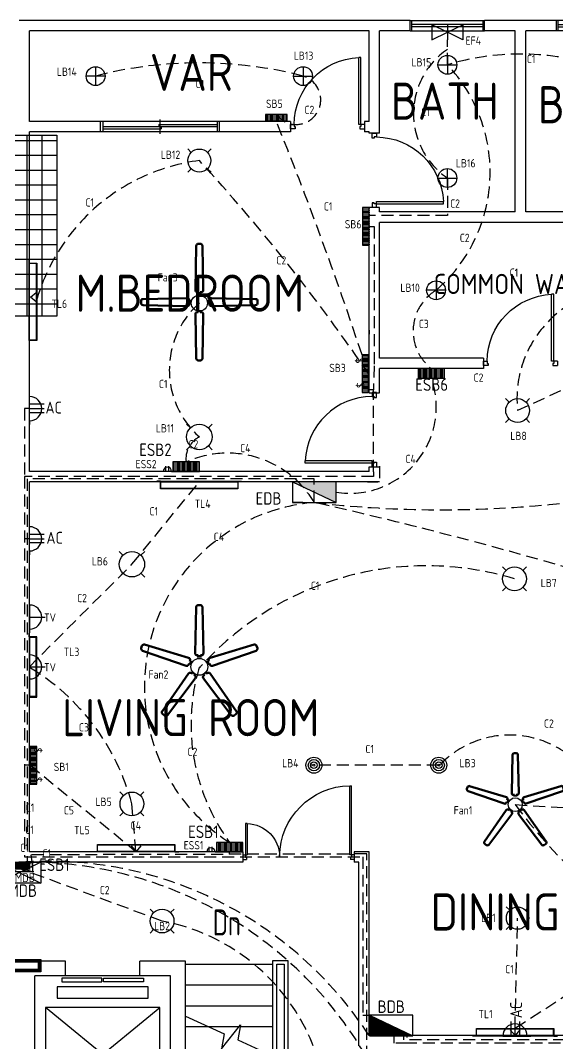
# Model space of a CAD drawing. Header units: inches. Extents: x 33646 to 69385, y 30083 to 61001.
# Drawn here: x 35453 to 35738, y 31025 to 31568 of the extents above; entities that cross this region are included whole.
import ezdxf
from ezdxf.enums import TextEntityAlignment as Align

# ---------------------------------------------------------------- set-up
doc = ezdxf.new("R2010")
doc.units = ezdxf.units.IN
doc.header["$MEASUREMENT"] = 0
doc.linetypes.add('HIDDEN', pattern=[9.525, 6.35, -3.175])
doc.layers.add('All Text', color=7, linetype='Continuous', plot=False)
for name, color, linetype in [('Conduit', 4, 'Continuous'), ('EDB', 1, 'Continuous'), ('Electrical Layout', 130, 'Continuous'), ('STAIR', 2, 'Continuous'), ('TILING', 8, 'Continuous'), ('WALL', 7, 'Continuous'), ('WINDOW', 111, 'Continuous'), ('YQ_TEXT', 6, 'Continuous')]:
    doc.layers.add(name, color=color, linetype=linetype)
doc.styles.add('YQ_DIM', font='SUPEROS.SHX', dxfattribs={"width": 0.8, "bigfont": 'HZDX.SHX'})
doc.styles.add('YQ_TEXT', font='SUPEROS.SHX', dxfattribs={"width": 0.8, "bigfont": 'HZDX.SHX'})

# ---------------------------------------------------------------- blocks, each defined once
blk = doc.blocks.new('DR_D01')
for p, q in [((-0.45, 0.93), (-0.42, 0.93)), ((-0.45, 0.03), (-0.45, 0.93)), ((-0.42, 0.03), (-0.42, 0.93)), ((-0.5, 0.03), (-0.42, 0.03)), ((-0.5, 0.03), (-0.5, -0.03)), ((-0.45, 0.03), (-0.45, 0)), ((-0.45, 0), (-0.435, 0)), ((-0.435, 0), (-0.435, -0.03)), ((0.435, 0), (0.435, -0.03)), ((0.45, 0), (0.435, 0)), ((0.45, 0.03), (0.45, 0)), ((0.5, 0.03), (0.45, 0.03)), ((0.5, -0.03), (0.5, 0.03)), ((-0.435, -0.03), (-0.5, -0.03)), ((0.435, -0.03), (0.5, -0.03))]:
    blk.add_line(p, q)
blk.add_arc((-0.46, 0.021), 0.91, 0.5915, 87.4664)
blk = doc.blocks.new('WD_00_X2')
for p, q in [((0, 0.7), (0, -0.7)), ((-0.5, 0.5), (0.5, 0.5)), ((-0.48, 0.5), (-0.48, -0.5)), ((0.48, 0.5), (0.48, -0.5)), ((0.01, 0.2), (-0.48, 0.2)), ((0.01, 0.2), (0.01, 0)), ((0.48, 0), (-0.48, 0)), ((-0.01, 0), (-0.01, -0.2)), ((0.48, -0.2), (-0.01, -0.2)), ((-0.5, -0.5), (0.5, -0.5))]:
    blk.add_line(p, q)
blk = doc.blocks.new('WD_00_X1')
for p, q in [((-0.5, 0.5), (0.5, 0.5)), ((-0.48, 0.5), (-0.48, -0.5)), ((0.48, 0.5), (0.48, -0.5)), ((0.48, 0.1), (-0.48, 0.1)), ((0.48, -0.1), (-0.48, -0.1)), ((-0.5, -0.5), (0.5, -0.5))]:
    blk.add_line(p, q)
blk = doc.blocks.new('DR_DBS')
for p, q in [((-0.46, 0.641), (-0.475, 0.641)), ((-0.475, 0.02), (-0.475, 0.641)), ((-0.46, 0.02), (-0.46, 0.641)), ((0.46, 0.3014), (0.475, 0.3014)), ((0.46, 0.3014), (0.46, 0.02)), ((0.475, 0.3014), (0.475, 0.02)), ((-0.5, 0.02), (-0.46, 0.02)), ((-0.5, 0.02), (-0.5, -0.02)), ((-0.475, 0.02), (-0.475, 0)), ((-0.475, 0), (-0.4675, 0)), ((-0.4675, 0), (-0.4675, -0.02)), ((0.5, 0.02), (0.46, 0.02)), ((0.475, 0), (0.4675, 0)), ((0.4675, 0), (0.4675, -0.02)), ((0.475, 0.02), (0.475, 0)), ((0.5, 0.02), (0.5, -0.02)), ((-0.5, -0.02), (-0.4675, -0.02)), ((0.5, -0.02), (0.4675, -0.02))]:
    blk.add_line(p, q)
for centre, radius, start, end in [((-0.4705, 0.0009), 0.6401, 0.51422, 89.06145), ((0.4702, 0.0009), 0.3006, 91.94694, 178.90617)]:
    blk.add_arc(centre, radius, start, end)
blk = doc.blocks.new('*U146')
at = {"layer": 'Electrical Layout', "lineweight": 211}
for p, q in [((-2.19, -11.62), (-1.69, 12.78)), ((-0.58, 13.86), (0.58, 13.86)), ((2.19, -11.62), (1.69, 12.78)), ((-0.55, -12.75), (-1.09, -12.75)), ((-0.55, -13.86), (-0.55, -12.75)), ((0.55, -13.86), (0.55, -12.75)), ((0.55, -12.75), (1.09, -12.75))]:
    blk.add_line(p, q, dxfattribs=at)
for centre, start, end in [((-0.58, 12.75), 90, 178.8065), ((0.58, 12.75), 1.1935, 90), ((-1.09, -11.64), 178.8065, 270), ((1.09, -11.64), 270, 1.1935)]:
    blk.add_arc(centre, 1.11, start, end, dxfattribs=at)
blk = doc.blocks.new('*U158')
at = {"layer": 'Conduit', "color": 0, "linetype": 'ByBlock', "lineweight": -2, "transparency": 16777216}
blk.add_blockref('*U146', (39817, 33287.74), dxfattribs=at)
for p, rotation in [((39799.6, 33275.1), 72), ((39834.4, 33275.1), 288), ((39806.24, 33254.64), 144), ((39827.75, 33254.64), 216)]:
    blk.add_blockref('*U146', p, dxfattribs=dict(at, rotation=rotation))
blk = doc.blocks.new('*U159')
at = {"layer": 'Electrical Layout', "lineweight": 211}
for p, q in [((-0.48, 11.54), (0.48, 11.54)), ((-1.83, -9.68), (-1.4, 10.64)), ((1.83, -9.68), (1.4, 10.64)), ((-0.46, -10.62), (-0.9, -10.62)), ((-0.46, -11.54), (-0.46, -10.62)), ((0.46, -11.54), (0.46, -10.62)), ((0.46, -10.62), (0.9, -10.62))]:
    blk.add_line(p, q, dxfattribs=at)
for centre, start, end in [((-0.48, 10.62), 90, 178.8065), ((0.48, 10.62), 1.1935, 90), ((-0.9, -9.7), 178.8065, 270), ((0.9, -9.7), 270, 1.1935)]:
    blk.add_arc(centre, 0.924, start, end, dxfattribs=at)
blk = doc.blocks.new('*U160')
at = {"layer": 'Conduit', "color": 0, "linetype": 'ByBlock', "lineweight": -2, "transparency": 16777216}
blk.add_blockref('*U159', (33162.16, 27724.18), dxfattribs=at)
for p, rotation in [((33147.67, 27713.65), 72), ((33176.66, 27713.65), 288), ((33153.21, 27696.61), 144), ((33171.12, 27696.61), 216)]:
    blk.add_blockref('*U159', p, dxfattribs=dict(at, rotation=rotation))
blk = doc.blocks.new('*U142')
at = {"layer": 'Electrical Layout', "lineweight": 211}
for p, q in [((-2.11, -11.16), (-1.62, 12.27)), ((-0.55, 13.32), (0.55, 13.32)), ((2.11, -11.16), (1.62, 12.27)), ((-0.53, -12.25), (-1.04, -12.25)), ((-0.53, -13.32), (-0.53, -12.25)), ((0.53, -13.32), (0.53, -12.25)), ((0.53, -12.25), (1.04, -12.25))]:
    blk.add_line(p, q, dxfattribs=at)
for centre, start, end in [((-0.55, 12.25), 90, 178.8065), ((0.55, 12.25), 1.1935, 90), ((-1.04, -11.19), 178.8065, 270), ((1.04, -11.19), 270, 1.1935)]:
    blk.add_arc(centre, 1.07, start, end, dxfattribs=at)
blk = doc.blocks.new('*U143')
at = {"layer": 'Conduit', "color": 0, "linetype": 'ByBlock', "lineweight": -2, "transparency": 16777216}
blk.add_blockref('*U142', (38249.77, 31977.51), dxfattribs=at)
for p, rotation in [((38232.2, 31959.93), 90), ((38267.35, 31959.93), 270), ((38249.77, 31942.36), 180)]:
    blk.add_blockref('*U142', p, dxfattribs=dict(at, rotation=rotation))

msp = doc.modelspace()

# ---------------------------------------------------------------- hatches: boundary and pattern name
at = {"layer": 'Conduit', "linetype": 'HIDDEN', "true_color": 0xffffff}
h = msp.add_hatch(dxfattribs=at)
h.set_pattern_fill('ANSI31')
h.set_pattern_definition([(45, (-231.32246, 1439.7496), (-0.08838834765, 0.08838834765), [])])
h.paths.add_polyline_path([(35638.21, 31029.46), (35638.21, 31040.25), (35660.76, 31029.46)])
at = {"layer": 'Electrical Layout'}
h = msp.add_hatch(dxfattribs=at)
h.set_pattern_fill('MUDST', color=256)
h.set_pattern_definition([(360, (-764.07246, 1608.7496), (0.5, 0.25), [0.25, -0.25, 0, -0.25, 0, -0.25])])
h.paths.add_polyline_path([(35594.46, 31517.75), (35594.46, 31514.25), (35582.96, 31514.25), (35582.96, 31517.75)])
h = msp.add_hatch(dxfattribs=at)
h.set_pattern_fill('MUDST', color=256, angle=-90)
h.set_pattern_definition([(270, (5361.42977, 67542.8622), (0.25, -0.5), [0.25, -0.25, 0, -0.25, 0, -0.25])])
h.paths.add_polyline_path([(35634.45, 31468.36), (35637.95, 31468.36), (35637.95, 31448.36), (35634.45, 31448.36)])
h = msp.add_hatch(dxfattribs=at)
h.set_pattern_fill('MUDST', color=256, angle=-90)
h.set_pattern_definition([(270, (5361.67754, 67464.7496), (0.25, -0.5), [0.25, -0.25, 0, -0.25, 0, -0.25])])
h.paths.add_polyline_path([(35634.21, 31390.25), (35637.71, 31390.25), (35637.71, 31370.25), (35634.21, 31370.25)])
h = msp.add_hatch(dxfattribs=at)
h.set_pattern_fill('MUDST', color=256)
h.set_pattern_definition([(0, (-847.61748, 1472.47638), (0.5, 0.25), [0.25, -0.25, 0, -0.25, 0, -0.25])])
h.paths.add_polyline_path([(35678, 31377.98), (35678, 31382.98), (35664, 31382.98), (35664, 31377.98)])
h = msp.add_hatch(dxfattribs=at)
h.set_pattern_fill('MUDST', color=256)
h.set_pattern_definition([(0, (-717.57023, 1422.9882), (0.5, 0.25), [0.25, -0.25, 0, -0.25, 0, -0.25])])
h.paths.add_polyline_path([(35547.95, 31328.49), (35547.95, 31333.49), (35533.95, 31333.49), (35533.95, 31328.49)])
at = {"layer": 'Electrical Layout', "linetype": 'HIDDEN'}
h = msp.add_hatch(color=4, dxfattribs=at)
h.set_gradient(color1=(255, 255, 255), one_color=1, tint=1)
h.paths.add_polyline_path([(35597.41, 31322.98), (35620.41, 31311.98), (35620.41, 31322.98)])
at = {"layer": 'Electrical Layout'}
h = msp.add_hatch(dxfattribs=at)
h.set_pattern_fill('MUDST', color=256, angle=-90)
h.set_pattern_definition([(270, (5537.67754, 67257.2496), (0.25, -0.5), [0.25, -0.25, 0, -0.25, 0, -0.25])])
h.paths.add_polyline_path([(35458.21, 31182.75), (35461.71, 31182.75), (35461.71, 31162.75), (35458.21, 31162.75)])
h = msp.add_hatch(dxfattribs=at)
h.set_pattern_fill('MUDST', color=256)
h.set_pattern_definition([(0, (-740.6411, 1221.29276), (0.5, 0.25), [0.25, -0.25, 0, -0.25, 0, -0.25])])
h.paths.add_polyline_path([(35571.02, 31126.79), (35571.02, 31131.79), (35557.02, 31131.79), (35557.02, 31126.79)])
h = msp.add_hatch(dxfattribs=at)
h.set_pattern_fill('PLAST', color=256, angle=-180)
h.set_pattern_definition([(180, (-4115.4054, 548.72225), (-2e-16, -0.25), []), (180, (-4115.4054, 548.691), (-2e-16, -0.25), []), (180, (-4115.4054, 548.65975), (-2e-16, -0.25), [])])
h.paths.add_polyline_path([(35458.33, 31117.78), (35458.33, 31121.28), (35446.83, 31121.28), (35446.83, 31117.78)])
at = {"layer": 'TILING'}
h = msp.add_hatch(dxfattribs=at)
h.set_pattern_fill('_USER', color=256, scale=7.874016, double=1, pattern_type=0)
h.set_pattern_definition([(0, (0, 0), (0, 7.8740157), []), (90, (0, 0), (-7.8740157, 5e-16), [])])
edge = h.paths.add_edge_path()
edge.add_arc((35390.3, 31504.21), 55.78, 341.4068, 361.3856)
edge.add_arc((35444.14, 31504.57), 2.16, 27.322, 91.8992)
edge.add_line((35444.07, 31506.73), (35428.28, 31506.73))
edge.add_arc((35428.13, 31504.71), 2.02, 85.687, 155.0918)
edge.add_arc((35482.06, 31504.21), 55.78, 178.6144, 181.2036)
edge.add_arc((35426.44, 31500.56), 2.48, 93.3508, 98.4939)
edge.add_arc((35427.3, 31502.24), 1.46, 147.5287, 214.2772)
edge.add_arc((35426.44, 31503.88), 2.48, 262.0944, 268.0105)
edge.add_arc((35482.06, 31504.21), 55.78, 182.8967, 198.5932)
edge.add_arc((35445.71, 31489.45), 16.8, 190.3453, 195.2088)
edge.add_arc((35441.02, 31488.17), 11.93, 195.2088, 213.2779)
edge.add_arc((35438.05, 31486.22), 8.38, 213.2779, 237.7435)
edge.add_arc((35436.18, 31483.26), 4.87, 237.7435, 270)
edge.add_arc((35436.18, 31483.26), 4.87, 270, 302.2565)
edge.add_arc((35434.31, 31486.22), 8.38, 302.2565, 326.7221)
edge.add_arc((35431.34, 31488.17), 11.93, 326.7221, 344.7912)
edge.add_arc((35426.64, 31489.45), 16.8, 344.7912, 349.6547)
h.paths.add_polyline_path([(35422, 31506.73), (35472.34, 31506.73), (35472.34, 31410.73), (35422, 31410.73)])

# ---------------------------------------------------------------- linework, layer by layer
at = {"layer": 'Conduit', "linetype": 'HIDDEN'}
for p, q in [((35679.47, 31544), (35679.46, 31557.25)), ((35679.47, 31484), (35679.47, 31464.1)), ((35679.47, 31464.1), (35637.95, 31464.1)), ((35637.95, 31458.36), (35640.71, 31458.36)), ((35640.71, 31458.36), (35640.71, 31384.53)), ((35458.45, 31420.86), (35461.45, 31423.36)), ((35461.45, 31418.36), (35458.45, 31420.86)), ((35640.71, 31384.53), (35640.21, 31371.73)), ((35765.44, 31382.98), (35716.71, 31360.75)), ((35640.21, 31371.73), (35637.95, 31371.73)), ((35640.21, 31328.25), (35640.21, 31371.73)), ((35457.95, 31361.75), (35455.21, 31361.75)), ((35455.21, 31361.75), (35455.21, 31325.75)), ((35640.21, 31328.25), (35640.21, 31325.75)), ((35640.21, 31325.75), (35455.21, 31325.75)), ((35455.21, 31325.75), (35455.21, 31172.75)), ((35512.21, 31279.25), (35547.95, 31322.98)), ((35457.95, 31292.75), (35455.21, 31292.75)), ((35457.7, 31224.76), (35512.21, 31279.25)), ((35458.21, 31172.75), (35455.21, 31172.75)), ((35455.21, 31172.75), (35455.21, 31124.25)), ((35458.21, 31172.75), (35514.36, 31127.04)), ((35674.89, 31172.75), (35606.95, 31172.75)), ((35514.36, 31127.04), (35512.21, 31152.25)), ((35715.47, 31151.84), (35792.98, 31147.12)), ((35514.41, 31127.04), (35511.91, 31130.04)), ((35516.91, 31130.04), (35514.41, 31127.04)), ((35455.21, 31124.25), (35634.71, 31124.25)), ((35634.71, 31124.25), (35634.71, 31040.25)), ((35528.18, 31090.15), (35452.44, 31118.06)), ((35715.34, 31033.21), (35716.71, 31091.75)), ((35792.98, 31083.25), (35715.34, 31033.21)), ((35634.71, 31040.25), (35638.21, 31040.25)), ((35656.14, 31030), (35656.14, 31027.25)), ((35715.34, 31029.46), (35712.84, 31032.46)), ((35717.84, 31032.46), (35715.34, 31029.46)), ((35651.24, 31025.5), (35651.24, 31029.25)), ((35658.56, 31025.5), (35651.24, 31025.5)), ((35789.48, 31027.25), (35656.14, 31027.25)), ((35658.14, 31028.5), (35658.14, 31029.46)), ((35787.06, 31025.5), (35658.56, 31025.5))]:
    msp.add_line(p, q, dxfattribs=at)
at = {"layer": 'Conduit'}
for p, q in [((35679.47, 31549), (35679.47, 31539)), ((35492.95, 31543), (35492.95, 31533)), ((35602.95, 31543), (35602.95, 31533)), ((35674.47, 31544), (35684.47, 31544)), ((35497.95, 31538), (35487.95, 31538)), ((35597.95, 31538), (35607.95, 31538)), ((35543.63, 31497.58), (35541.77, 31499.44)), ((35543.63, 31488.92), (35541.77, 31487.06)), ((35552.28, 31488.92), (35554.14, 31487.06)), ((35679.47, 31479), (35679.47, 31489)), ((35674.47, 31484), (35684.47, 31484)), ((35673.47, 31429.49), (35673.47, 31419.49)), ((35678.47, 31424.49), (35668.47, 31424.49)), ((35712.25, 31365.2), (35710.34, 31367.11)), ((35712.25, 31356.3), (35710.34, 31354.39)), ((35721.16, 31356.3), (35723.07, 31354.39)), ((35543.18, 31351.52), (35541.13, 31353.57)), ((35543.18, 31341.98), (35541.13, 31339.93)), ((35552.73, 31341.98), (35554.78, 31339.93)), ((35507.45, 31284.01), (35505.4, 31286.05)), ((35507.45, 31274.49), (35505.4, 31272.45)), ((35516.96, 31274.49), (35519.01, 31272.45)), ((35710.59, 31275.98), (35708.68, 31277.89)), ((35710.59, 31267.07), (35708.68, 31265.16)), ((35719.5, 31267.07), (35721.41, 31265.16)), ((35507.75, 31156.7), (35505.84, 31158.61)), ((35507.75, 31147.8), (35505.84, 31145.89)), ((35516.66, 31147.8), (35518.57, 31145.89)), ((35532.63, 31094.6), (35534.55, 31096.51)), ((35712.5, 31095.95), (35710.7, 31097.76)), ((35523.73, 31085.69), (35521.82, 31083.78)), ((35532.63, 31085.69), (35534.55, 31083.78)), ((35712.5, 31087.54), (35710.7, 31085.74)), ((35720.91, 31087.54), (35722.72, 31085.74))]:
    msp.add_line(p, q, dxfattribs=at)
for points in [[(35552.28, 31497.58), (35554.14, 31499.44)], [(35721.16, 31365.2), (35723.07, 31367.11)], [(35552.73, 31351.52), (35554.78, 31353.57)], [(35516.96, 31284.01), (35519.01, 31286.05)], [(35719.5, 31275.98), (35721.41, 31277.89)], [(35516.66, 31156.7), (35518.57, 31158.61)], [(35523.73, 31094.6), (35521.82, 31096.51)], [(35720.91, 31095.95), (35722.72, 31097.76)]]:
    msp.add_lwpolyline(points, close=True, dxfattribs=at)
for centre, radius in [((35679.47, 31544), 5), ((35492.95, 31538), 5), ((35602.95, 31538), 5), ((35547.95, 31493.25), 6.12), ((35679.47, 31484), 5), ((35673.47, 31424.49), 5), ((35547.95, 31417.7), 4.26), ((35716.71, 31360.75), 6.3), ((35547.95, 31346.75), 6.75), ((35512.21, 31279.25), 6.73), ((35715.04, 31271.53), 6.3), ((35547.95, 31224.88), 4.44), ((35608.71, 31172.75), 4.24), ((35674.89, 31172.75), 4.24), ((35608.71, 31172.75), 3), ((35608.71, 31172.75), 1.76), ((35608.71, 31172.75), 0.515), ((35674.89, 31172.75), 3), ((35674.89, 31172.75), 1.76), ((35674.89, 31172.75), 0.515), ((35512.21, 31152.25), 6.3), ((35715.47, 31151.84), 3.69), ((35528.18, 31090.15), 6.3), ((35716.71, 31091.75), 5.95)]:
    msp.add_circle(centre, radius, dxfattribs=at)
at = {"layer": 'Conduit', "linetype": 'HIDDEN'}
for centre, radius, start, end in [((35702.81, 31518.1), 41.32, 124.4031, 235.6049), ((35547.95, 31326.61), 218.43, 75.4162, 104.5838), ((35599.27, 31525.46), 13.07, 216.1118, 73.6293), ((33671.06, 30740.25), 2067.95, 18.31977, 21.97999), ((35561.36, 31390.32), 103.8, 97.4191, 164.2542), ((34820.65, 30823.95), 988.4, 34.2191, 42.62202), ((35775.07, 31367.05), 58.7, 101.8874, 186.1566), ((35395.72, 31121.43), 120.49, 14.8181, 59.0427), ((35712.53, 31137.54), 51.19, 43.4559, 137.3326), ((35929.55, 31308.61), 265.35, 216.2149, 238.1374), ((35457.45, 30914.39), 206.95, 30.252, 91.4278), ((35467.7, 30918.77), 203.08, 33.0312, 94.309), ((35508.43, 30984.54), 107.43, 345.9585, 79.4054)]:
    msp.add_arc(centre, radius, start, end, dxfattribs=at)
at = {"layer": 'EDB', "linetype": 'HIDDEN'}
for p, q in [((35608.91, 31324.55), (35456.66, 31324.55)), ((35456.66, 31324.55), (35456.66, 31118.82)), ((35608.91, 31311.98), (35608.91, 31324.55)), ((35636.73, 31125.71), (35458.52, 31125.24)), ((35458.52, 31125.24), (35459.44, 31118.77)), ((35564.02, 31125.55), (35564.02, 31126.79)), ((35636.73, 30922.41), (35636.73, 31125.71)), ((35456.66, 31118.82), (35452.44, 31118.77)), ((35459.44, 31118.77), (35452.44, 31118.77))]:
    msp.add_line(p, q, dxfattribs=at)
at = {"layer": 'EDB'}
for p, q in [((35445.44, 31121.27), (35459.44, 31116.27)), ((35445.44, 31116.27), (35459.44, 31121.27))]:
    msp.add_line(p, q, dxfattribs=at)
at = {"layer": 'EDB', "linetype": 'HIDDEN'}
for centre, radius, start, end in [((35718.22, 31415.9), 133.83, 73.1672, 106.8328), ((35619.45, 31487.11), 82.69, 310.7793, 43.4725), ((35686.57, 31402.88), 25.27, 121.229, 231.9756), ((35579.52, 31382.23), 47.49, 131.6659, 228.3341), ((35627.72, 31362.76), 45.87, 260.8235, 19.3688), ((35553.63, 31335.28), 12.8, 116.3214, 188.0241), ((35562.88, 31284.65), 53.53, 30.6926, 114.175), ((35676.32, 31905.45), 597.29, 263.51983, 286.74542), ((35616.76, 31214.34), 97.95, 94.5971, 237.4277), ((35129.27, 29173.32), 2191.78, 69.92795, 77.35929), ((35668.34, 31117.67), 160.79, 73.1133, 138.6279), ((35649.85, 31194.54), 106.32, 163.4187, 216.1706)]:
    msp.add_arc(centre, radius, start, end, dxfattribs=at)
at = {"layer": 'Electrical Layout'}
for p, q in [((35679.46, 31565.25), (35679.46, 31557.25)), ((35637.95, 31430.29), (35637.95, 31436.79)), ((35457.7, 31424.86), (35457.7, 31431.36)), ((35637.95, 31403.29), (35637.95, 31401.29)), ((35457.7, 31397.86), (35457.7, 31395.86)), ((35457.95, 31368.16), (35457.95, 31370.16)), ((35457.95, 31355.34), (35457.95, 31368.16)), ((35457.95, 31363.75), (35457.95, 31364.25)), ((35457.95, 31364.25), (35465.7, 31364.25)), ((35457.95, 31361.75), (35465.7, 31361.75)), ((35457.95, 31359.75), (35465.7, 31359.75)), ((35457.95, 31355.34), (35457.95, 31353.34)), ((35528.82, 31328.49), (35528.12, 31328.49)), ((35533.26, 31328.49), (35528.82, 31328.49)), ((35530.17, 31328.49), (35530.17, 31331.18)), ((35530.34, 31328.49), (35530.17, 31328.49)), ((35531.73, 31328.49), (35531.73, 31331.18)), ((35533.26, 31328.49), (35533.95, 31328.49)), ((35527.33, 31323.23), (35525.33, 31323.23)), ((35554.33, 31323.23), (35560.83, 31323.23)), ((35597.41, 31322.98), (35620.41, 31311.98)), ((35602.86, 31311.98), (35597.35, 31311.98)), ((35457.95, 31299.16), (35457.95, 31301.16)), ((35457.95, 31286.34), (35457.95, 31299.16)), ((35457.95, 31294.75), (35457.95, 31295.25)), ((35457.95, 31295.25), (35465.7, 31295.25)), ((35457.95, 31292.75), (35465.7, 31292.75)), ((35457.95, 31290.75), (35465.7, 31290.75)), ((35457.95, 31286.34), (35457.95, 31284.34)), ((35457.95, 31257.66), (35457.95, 31259.66)), ((35457.95, 31257.66), (35457.95, 31244.84)), ((35457.95, 31251.25), (35466.2, 31251.25)), ((35457.95, 31249.25), (35457.95, 31248.75)), ((35457.7, 31240.76), (35457.7, 31242.76)), ((35457.95, 31244.84), (35457.95, 31242.84)), ((35457.95, 31231.29), (35457.95, 31233.29)), ((35457.95, 31231.29), (35457.95, 31233.29)), ((35457.95, 31231.29), (35457.95, 31233.29)), ((35457.95, 31231.29), (35457.95, 31218.48)), ((35457.95, 31231.29), (35457.95, 31218.48)), ((35457.95, 31231.29), (35457.95, 31218.48)), ((35457.95, 31224.88), (35466.2, 31224.88)), ((35457.95, 31224.88), (35466.2, 31224.88)), ((35457.95, 31224.88), (35466.2, 31224.88)), ((35457.95, 31222.88), (35457.95, 31222.38)), ((35457.95, 31222.88), (35457.95, 31222.38)), ((35457.95, 31222.88), (35457.95, 31222.38)), ((35457.95, 31218.48), (35457.95, 31216.48)), ((35457.95, 31218.48), (35457.95, 31216.48)), ((35457.95, 31218.48), (35457.95, 31216.48)), ((35457.7, 31213.76), (35457.7, 31207.26)), ((35553.24, 31126.79), (35553.24, 31129.48)), ((35554.8, 31126.79), (35554.8, 31129.48)), ((35507.99, 31126.79), (35501.49, 31126.79)), ((35534.99, 31126.79), (35536.99, 31126.79)), ((35551.89, 31126.79), (35551.19, 31126.79)), ((35556.33, 31126.79), (35551.89, 31126.79)), ((35553.42, 31126.79), (35553.24, 31126.79)), ((35556.33, 31126.79), (35557.02, 31126.79)), ((35440.94, 31121.27), (35463.94, 31110.27)), ((35463.94, 31121.27), (35440.94, 31110.27)), ((35460.14, 31116.27), (35459.44, 31116.27)), ((35638.21, 31040.25), (35661.21, 31029.25)), ((35713.34, 31029.21), (35713.34, 31036.96)), ((35715.34, 31029.21), (35715.34, 31036.96)), ((35717.84, 31029.21), (35717.84, 31036.96)), ((35708.84, 31029.21), (35702.34, 31029.21)), ((35708.93, 31029.21), (35706.93, 31029.21)), ((35708.93, 31029.21), (35721.75, 31029.21)), ((35717.34, 31029.21), (35717.84, 31029.21)), ((35721.75, 31029.21), (35723.75, 31029.21)), ((35735.84, 31029.21), (35737.84, 31029.21))]:
    msp.add_line(p, q, dxfattribs=at)
at = {"layer": 'Electrical Layout', "linetype": 'HIDDEN'}
for p, q in [((35457.7, 31438.86), (35457.7, 31440.86)), ((35568.33, 31323.23), (35570.33, 31323.23)), ((35643.47, 31322.98), (35637.95, 31322.98)), ((35493.99, 31126.79), (35491.99, 31126.79)), ((35694.84, 31029.21), (35692.84, 31029.21))]:
    msp.add_line(p, q, dxfattribs=at)
at = {"layer": 'Electrical Layout'}
for points in [[(35671.21, 31565.25), (35671.21, 31557.25), (35679.46, 31561.25)], [(35687.71, 31565.25), (35687.71, 31557.25), (35679.46, 31561.25)], [(35594.46, 31517.75), (35582.96, 31517.75), (35582.96, 31514.25), (35594.46, 31514.25)], [(35634.45, 31468.36), (35634.45, 31448.36), (35637.95, 31448.36), (35637.95, 31468.36)], [(35457.7, 31397.86), (35457.7, 31438.86), (35461.7, 31438.86), (35461.7, 31397.86)], [(35457.95, 31398.11), (35457.95, 31438.86), (35461.45, 31438.86), (35461.45, 31398.11)], [(35634.21, 31390.25), (35634.21, 31370.25), (35637.71, 31370.25), (35637.71, 31390.25)], [(35527.33, 31323.23), (35568.33, 31323.23), (35568.33, 31319.23), (35527.33, 31319.23)], [(35527.58, 31322.98), (35568.33, 31322.98), (35568.33, 31319.48), (35527.58, 31319.48)], [(35620.41, 31322.98), (35597.41, 31322.98), (35597.41, 31311.98), (35620.41, 31311.98)], [(35457.7, 31240.76), (35457.7, 31208.76), (35461.7, 31208.76), (35461.7, 31240.76)], [(35457.95, 31240.51), (35457.95, 31209.26), (35461.45, 31209.26), (35461.45, 31240.51)], [(35458.21, 31182.75), (35458.21, 31162.75), (35461.71, 31162.75), (35461.71, 31182.75)], [(35534.99, 31126.79), (35493.99, 31126.79), (35493.99, 31130.79), (35534.99, 31130.79)], [(35534.74, 31127.04), (35493.99, 31127.04), (35493.99, 31130.54), (35534.74, 31130.54)], [(35440.94, 31121.27), (35463.94, 31121.27), (35463.94, 31110.27), (35440.94, 31110.27)], [(35441.32, 31069.76), (35463.82, 31069.76), (35463.82, 31063.26), (35441.32, 31063.26)], [(35441.57, 31069.51), (35463.57, 31069.51), (35463.57, 31063.51), (35441.57, 31063.51)], [(35441.82, 31069.26), (35463.32, 31069.26), (35463.32, 31063.76), (35441.82, 31063.76)], [(35442.07, 31069.01), (35463.07, 31069.01), (35463.07, 31064.01), (35442.07, 31064.01)], [(35442.32, 31068.76), (35462.82, 31068.76), (35462.82, 31064.26), (35442.32, 31064.26)], [(35442.57, 31068.51), (35462.57, 31068.51), (35462.57, 31064.51), (35442.57, 31064.51)], [(35661.21, 31040.25), (35638.21, 31040.25), (35638.21, 31029.25), (35661.21, 31029.25)], [(35735.84, 31029.21), (35694.84, 31029.21), (35694.84, 31033.21), (35735.84, 31033.21)], [(35735.59, 31029.46), (35694.84, 31029.46), (35694.84, 31032.96), (35735.59, 31032.96)]]:
    msp.add_lwpolyline(points, close=True, dxfattribs=at)
at = {"layer": 'Electrical Layout', "color": 1}
for points in [[(35703.79, 31562), (35703.79, 31562), (35703.79, 31562), (35703.79, 31562)], [(35704.64, 31562), (35704.64, 31562), (35704.64, 31562), (35704.64, 31562)], [(35678, 31382.98), (35664, 31382.98), (35664, 31377.98), (35678, 31377.98)], [(35547.95, 31333.49), (35533.95, 31333.49), (35533.95, 31328.49), (35547.95, 31328.49)], [(35571.02, 31131.79), (35557.02, 31131.79), (35557.02, 31126.79), (35571.02, 31126.79)], [(35445.44, 31121.27), (35459.44, 31121.27), (35459.44, 31116.27), (35445.44, 31116.27)]]:
    msp.add_lwpolyline(points, close=True, dxfattribs=at)
at = {"layer": 'Electrical Layout'}
for centre, radius, start, end in [((35457.95, 31361.75), 6.41, 270, 90), ((35531.04, 31328.49), 2.22, 0, 180), ((35457.95, 31292.75), 6.41, 270, 90), ((35457.95, 31251.25), 6.41, 270, 90), ((35457.95, 31224.88), 6.41, 270, 90), ((35457.95, 31224.88), 6.41, 270, 90), ((35457.95, 31224.88), 6.41, 270, 90), ((35554.11, 31126.79), 2.22, 0, 180), ((35715.34, 31029.21), 6.41, 0, 180)]:
    msp.add_arc(centre, radius, start, end, dxfattribs=at)
at = {"layer": 'STAIR'}
for p, q in [((35540.53, 31067.33), (35586.99, 31067.33)), ((35540.53, 31056.31), (35586.99, 31056.31)), ((35466.47, 30994.78), (35526.95, 31044.37)), ((35526.95, 30994.78), (35466.47, 31044.37)), ((35540.53, 31045.28), (35586.99, 31045.28)), ((35540.53, 31034.26), (35586.99, 31034.26))]:
    msp.add_line(p, q, dxfattribs=at)
for points in [[(35594.86, 30988.2), (35586.99, 30988.2), (35586.99, 31069.3), (35594.86, 31069.3)], [(35592.89, 30990.16), (35588.95, 30990.16), (35588.95, 31067.33), (35592.89, 31067.33)], [(35472.52, 31049.21), (35520.9, 31049.21), (35520.9, 31055.26), (35472.52, 31055.26)], [(35466.47, 30994.78), (35526.95, 30994.78), (35526.95, 31044.37), (35466.47, 31044.37)]]:
    msp.add_lwpolyline(points, close=True, dxfattribs=at)
at = {"layer": 'TILING'}
msp.add_lwpolyline([(35422, 31506.73), (35472.34, 31506.73), (35472.34, 31410.73), (35422, 31410.73)], close=True, dxfattribs=at)
at = {"layer": 'WALL'}
for p, q in [((35659.78, 31567.51), (35452.44, 31567.51)), ((35659.78, 31562), (35659.78, 31567.51)), ((35737.29, 31567.51), (35699.15, 31567.51)), ((35699.15, 31562), (35699.15, 31567.51)), ((35737.29, 31562), (35737.29, 31567.51)), ((35637.95, 31562), (35457.95, 31562)), ((35457.95, 31514), (35457.95, 31562)), ((35637.95, 31514), (35637.95, 31562)), ((35659.78, 31562), (35643.47, 31562)), ((35643.47, 31507.73), (35643.47, 31562)), ((35715.47, 31562), (35699.15, 31562)), ((35715.47, 31466), (35715.47, 31562)), ((35737.29, 31562), (35720.98, 31562)), ((35720.98, 31466), (35720.98, 31562)), ((35495.59, 31514), (35457.95, 31514)), ((35495.59, 31508.49), (35495.59, 31514)), ((35596.22, 31514), (35558.58, 31514)), ((35558.58, 31508.49), (35558.58, 31514)), ((35596.22, 31514), (35596.22, 31508.49)), ((35637.95, 31514), (35635.59, 31514)), ((35635.59, 31514), (35635.59, 31508.49)), ((35495.59, 31508.49), (35457.95, 31508.49)), ((35457.95, 31328.49), (35457.95, 31508.49)), ((35596.22, 31508.49), (35558.58, 31508.49)), ((35637.95, 31508.49), (35635.59, 31508.49)), ((35637.95, 31507.73), (35637.95, 31508.49)), ((35643.47, 31507.73), (35637.95, 31507.73)), ((35637.95, 31370.22), (35637.95, 31468.36)), ((35643.47, 31468.36), (35637.95, 31468.36)), ((35643.47, 31466), (35643.47, 31468.36)), ((35715.47, 31466), (35643.47, 31466)), ((35792.98, 31466), (35720.98, 31466)), ((35792.98, 31460.49), (35643.47, 31460.49)), ((35643.47, 31388.49), (35643.47, 31460.49)), ((35698.54, 31388.49), (35643.47, 31388.49)), ((35698.54, 31388.49), (35698.54, 31382.98)), ((35643.47, 31370.22), (35643.47, 31382.98)), ((35698.54, 31382.98), (35643.47, 31382.98)), ((35637.95, 31370.22), (35643.47, 31370.22)), ((35637.95, 31328.49), (35457.95, 31328.49)), ((35637.95, 31330.85), (35643.47, 31330.85)), ((35637.95, 31328.49), (35637.95, 31330.85)), ((35637.95, 31322.98), (35457.95, 31322.98)), ((35457.95, 31126.79), (35457.95, 31322.98)), ((35637.11, 31322.98), (35642.62, 31322.98)), ((35597.47, 31311.98), (35597.47, 31319.85)), ((35571.02, 31126.79), (35457.95, 31126.79)), ((35571.02, 31126.79), (35571.02, 31121.28)), ((35637.95, 31126.79), (35630.08, 31126.79)), ((35630.08, 31126.79), (35630.08, 31121.28)), ((35637.95, 31029.46), (35637.95, 31126.79)), ((35571.02, 31121.28), (35452.44, 31121.28)), ((35632.44, 31121.28), (35630.08, 31121.28)), ((35632.44, 31023.95), (35632.44, 31121.28)), ((35477.03, 31068.89), (35452.84, 31068.89)), ((35477.03, 31061.02), (35477.03, 31068.89)), ((35540.59, 31068.89), (35516.4, 31068.89)), ((35516.4, 31061.02), (35516.4, 31068.89)), ((35540.59, 30981.14), (35540.59, 31068.89)), ((35460.71, 30989.02), (35460.71, 31061.02)), ((35477.03, 31061.02), (35460.71, 31061.02)), ((35532.71, 31061.02), (35516.4, 31061.02)), ((35532.71, 30989.02), (35532.71, 31061.02)), ((35792.98, 31029.46), (35637.95, 31029.46))]:
    msp.add_line(p, q, dxfattribs=at)
at = {"layer": 'WALL', "linetype": 'HIDDEN'}
msp.add_line((35643.47, 31331.29), (35643.47, 31322.98), dxfattribs=at)
at = {"layer": 'WINDOW'}
msp.add_line((35516.4, 31061.02), (35477.03, 31061.02), dxfattribs=at)
for points in [[(35475.06, 31059.84), (35475.06, 31057.87), (35496.32, 31057.87), (35496.32, 31059.84)], [(35518.36, 31059.84), (35518.36, 31057.87), (35497.1, 31057.87), (35497.1, 31059.84)]]:
    msp.add_lwpolyline(points, close=True, dxfattribs=at)
at = {"layer": 'YQ_TEXT'}
msp.add_lwpolyline([(35563.76, 31039.77, 0, 2.62, 0), (35563.76, 31047.65, 0, 0, 0), (35563.76, 31078.35, 0, 0, 0)], format="xyseb", dxfattribs=at)
msp.add_lwpolyline([(35540.53, 31039.77), (35561.16, 31030.38), (35559.69, 31022.4), (35569.8, 31035.1), (35568.32, 31027.12), (35588.95, 31017.72)], dxfattribs=at)

# ---------------------------------------------------------------- block references
at = {"layer": 'Conduit', "extrusion": (0, 0, -1), "zscale": -1}
for name, p in [('*U143', (-73797.71, -541.7)), ('*U158', (-75364.94, -2043.99)), ('*U160', (-68877.62, 3443.45))]:
    msp.add_blockref(name, p, dxfattribs=at)
at = {"layer": 'WINDOW'}
for name, p, xscale, yscale, zscale, rotation in [('WD_00_X1', (35679.47, 31564.76), -39.3700787401574, 5.511811023621703, 39.3700787401574, 179.9999999999947), ('DR_D01', (35640.71, 31488.05), -39.37007874015751, 39.37007874015751, 39.37007874015751, 270), ('DR_D01', (35640.71, 31350.54), -39.37007874015751, -39.37007874015751, 39.37007874015751, 270.0000000000106)]:
    msp.add_blockref(name, p, dxfattribs=dict(at, xscale=xscale, yscale=yscale, zscale=zscale, rotation=rotation))
for name, p, xscale, yscale, zscale in [('WD_00_X1', (35756.98, 31564.76), -39.3700787401574, 5.511811023618066, 39.3700787401574), ('DR_D01', (35615.91, 31511.24), -39.3700787401574, 39.3700787401574, 39.3700787401574), ('WD_00_X2', (35527.09, 31511.24), -62.99212598425197, 5.51181102361079, 62.99212598425197), ('DR_D01', (35718.22, 31385.73), -39.3700787401574, 39.3700787401574, 39.3700787401574), ('DR_DBS', (35600.55, 31124.04), -59.05511811023621, 59.05511811023621, 59.05511811023621)]:
    msp.add_blockref(name, p, dxfattribs=dict(at, xscale=xscale, yscale=yscale, zscale=zscale))

# ---------------------------------------------------------------- texts
at = {"layer": 'All Text', "style": 'YQ_DIM'}
for s, height, p in [('VAR', 19.685, (35543.73, 31539.98)), ('BATH', 19.685, (35678.07, 31524.77)), ('BATH', 19.685, (35755.98, 31522.88)), ('M.BEDROOM', 19.685, (35542.86, 31422.99)), ('COMMON WASH', 10.685, (35715.72, 31427.85)), ('DINING', 19.685, (35704.82, 31095))]:
    msp.add_text(s, height=height, dxfattribs=at).set_placement(p, align=Align.MIDDLE)
msp.add_text('LIVING ROOM', height=19.685, dxfattribs=at).set_placement((35475.21, 31188.12))
at = {"layer": 'All Text', "color": 7, "style": 'YQ_TEXT', "width": 0.8}
msp.add_text('Dn', height=13.78, dxfattribs=at).set_placement((35562.52, 31089.38), align=Align.MIDDLE)
at = {"layer": 'EDB', "style": 'YQ_DIM'}
msp.add_text('SEMDB', height=4.685, dxfattribs=at).set_placement((35452.51, 31113.17), align=Align.MIDDLE)
at = {"layer": 'Electrical Layout', "color": 4, "style": 'YQ_DIM'}
for s, p in [('EF4', (35693.2, 31556.85)), ('LB13', (35603.2, 31548.85)), ('LB15', (35665.7, 31545.35)), ('LB14', (35477.7, 31540.35)), ('C1', (35548.26, 31533.85)), ('SB5', (35587.7, 31523.35)), ('C2', (35606.31, 31520.12)), ('C1', (35667.84, 31519)), ('LB12', (35532.7, 31496.35)), ('LB16', (35689.2, 31491.85)), ('C1', (35489.83, 31471.04)), ('C1', (35616.2, 31468.96)), ('C2', (35683.51, 31470.48)), ('SB6', (35629.5, 31459.5)), ('C2', (35591.39, 31440.36)), ('Fan3', (35531.2, 31431.35)), ('C1', (35714.76, 31433.85)), ('LB10', (35659.7, 31425.85)), ('TL6', (35473.7, 31417.35)), ('SB3', (35621.2, 31383.35)), ('C2', (35695.97, 31378.21)), ('LB11', (35529.7, 31351.35)), ('LB8', (35717.2, 31347.35)), ('TL4', (35549.7, 31311.35)), ('C1', (35523.76, 31307.35)), ('LB6', (35495.2, 31280.85)), ('LB7', (35733.2, 31269.35)), ('C2', (35485.76, 31261.35)), ('TL3', (35480.2, 31232.85)), ('Fan2', (35526.26, 31220.85)), ('C3', (35486.76, 31192.85)), ('C2', (35733.26, 31194.85)), ('C1', (35638.26, 31181.35)), ('SB1', (35474.76, 31171.85)), ('LB4', (35596.2, 31173.85)), ('LB3', (35690.2, 31173.85)), ('LB5', (35497.2, 31153.35)), ('C1', (35458.15, 31150.27)), ('C5', (35478.76, 31148.85)), ('Fan1', (35687.76, 31148.85)), ('TL5', (35485.7, 31138.35)), ('C4', (35514.26, 31140.85)), ('C1', (35455.24, 31128.98)), ('C2', (35497.78, 31106.55)), ('LB2', (35528.19, 31087.46)), ('LB1', (35701.2, 31091.85)), ('C1', (35712.37, 31064.67)), ('TL1', (35699.7, 31040.85))]:
    msp.add_text(s, height=4.378, dxfattribs=at).set_placement(p, align=Align.MIDDLE)
at = {"layer": 'Electrical Layout', "color": 1, "style": 'YQ_DIM'}
for s, height, p in [('C1', 4.378, (35723.86, 31547.12)), ('C2', 4.378, (35688.63, 31452.28)), ('C3', 4.378, (35666.94, 31406.7)), ('C1', 4.378, (35528.8, 31374.85)), ('ESB6', 6.61, (35671.13, 31374.51)), ('C2', 4.378, (35544.8, 31342.85)), ('ESB2', 6.61, (35524.68, 31339.97)), ('C4', 4.378, (35572.3, 31340.85)), ('ESS2', 4.378, (35519.74, 31332.35)), ('C4', 4.378, (35659.97, 31335.1)), ('EDB', 6.61, (35584.65, 31314.16)), ('C4', 4.378, (35558.3, 31293.85)), ('C1', 4.378, (35609.3, 31267.85)), ('C2', 4.378, (35544.3, 31179.85)), ('C1', 4.378, (35457.92, 31138.51)), ('ESB1', 6.61, (35550.07, 31137.47)), ('C1', 4.378, (35467.05, 31126.02)), ('ESS1', 4.378, (35544.88, 31130.35)), ('ESB1', 6.61, (35471.08, 31120.02))]:
    msp.add_text(s, height=height, dxfattribs=at).set_placement(p, align=Align.MIDDLE)
at = {"layer": 'Electrical Layout', "linetype": 'HIDDEN', "style": 'YQ_DIM'}
for s, height, rotation, p in [('$', 5.07, 270, (35632.88, 31387.12)), ('$', 5.07, 270, (35633.38, 31374.12)), ('$', 5.07, 270, (35462.38, 31180.62)), ('$', 5.07, 270, (35462.38, 31165.12)), ('AC', 6.303, 90, (35715.89, 31042.96))]:
    msp.add_text(s, height=height, rotation=rotation, dxfattribs=at).set_placement(p, align=Align.MIDDLE)
for p in [(35470.71, 31362.3), (35471.21, 31293.3)]:
    msp.add_text('AC', height=6.303, dxfattribs=at).set_placement(p, align=Align.MIDDLE)
at = {"layer": 'Electrical Layout', "style": 'YQ_DIM'}
for s, height, p in [('TV', 4.378, (35468.78, 31251.02)), ('TV', 4.378, (35468.78, 31224.65)), ('TV', 4.378, (35468.78, 31224.65)), ('TV', 4.378, (35468.78, 31224.65)), ('SMDB', 6.61, (35452.08, 31106.27)), ('BDB', 6.61, (35649.71, 31044.75))]:
    msp.add_text(s, height=height, dxfattribs=at).set_placement(p, align=Align.MIDDLE)

doc.saveas('drawing.dxf')
